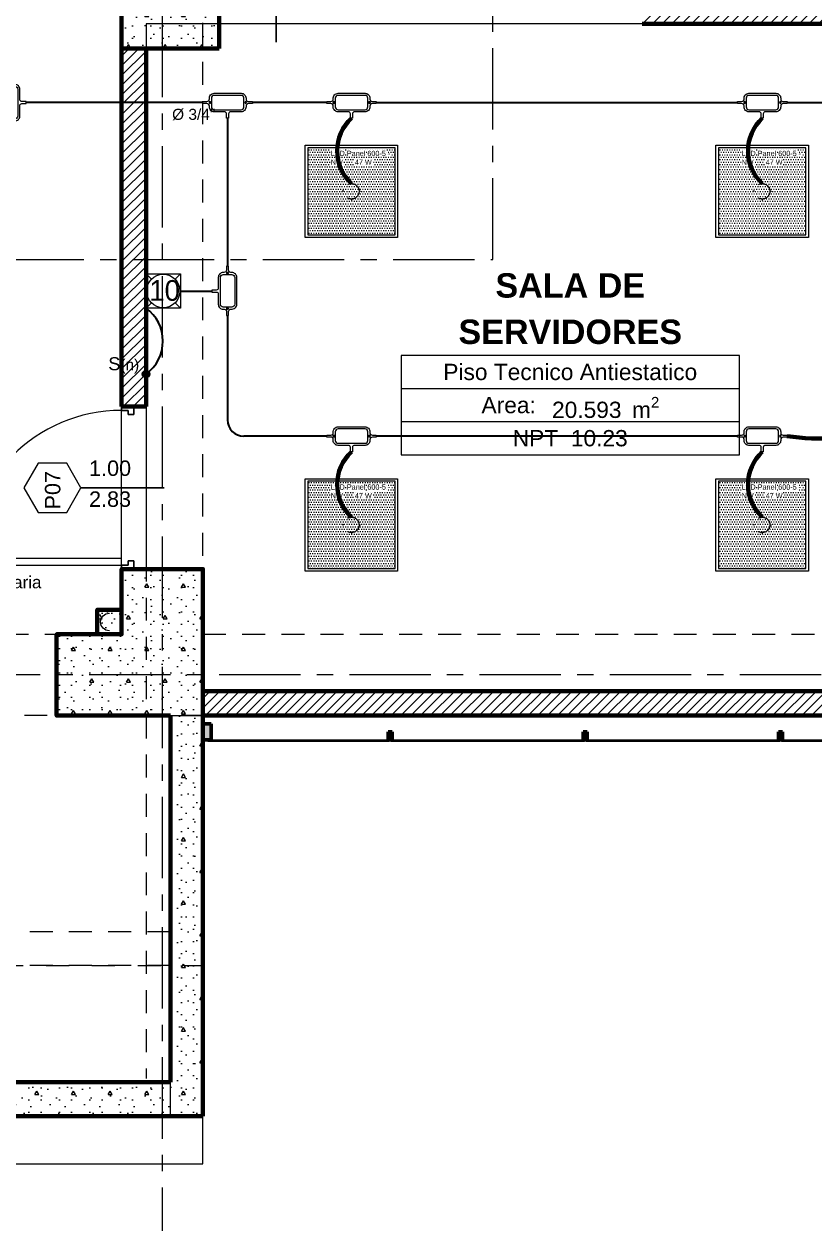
# Model space of a CAD drawing. Header units: inches. Extents: x -38 to 5698, y -33 to 92.
# Drawn here: x 228.47 to 233.33, y 4.08 to 11.45 of the extents above; entities that cross this region are included whole.
import ezdxf
from ezdxf.lldxf.tags import DXFTag

# ---------------------------------------------------------------- set-up
doc = ezdxf.new("R2010")
doc.units = ezdxf.units.IN
doc.header["$MEASUREMENT"] = 0
doc.set_wipeout_variables(frame=1)
for name, pattern in [('CONTINUA', [0]), ('DASHED', [0.75, 0.5, -0.25]), ('Hidden Line', [0.195611, 0.141111, -0.0545]), ('Línea Oculta', [0.195611, 0.141111, -0.0545]), ('Punto & Raya', [0.65, 0.5, -0.075, 0, -0.075]), ('Rayas', [0.282222, 0.141111, -0.141111]), ('Wipeout_Contour', [1, 0, -1])]:
    doc.linetypes.add(name, pattern=pattern)
for name, color, linetype, lineweight in [('00 IE CKTO TOMAS', 111, 'Rayas', 18), ('ALUMBRADO_CONDUIT', 30, 'CONDUIT1', 30), ('ALUMBRADO_PVC', 6, 'PVC1', 30), ('Bancas', 1, 'Continuous', 13), ('Cable Alumbrado', 150, 'Continuous', 30), ('CABLEADO EXT.', 3, 'PVCSUBT', 30), ('Luminarias', 5, 'Continuous', 20), ('Simb_Alumbrado', 140, 'CONTINUA', 30)]:
    doc.layers.add(name, color=color, linetype=linetype, lineweight=lineweight)
for name, color, linetype in [('02 _ ARQ _ ALB _ Ejes Generales', 7, 'Continuous'), ('02 _ ARQ _ ZON _ Espacio.3D', 7, 'Continuous'), ('08 _ STR _ EXT _ 06 Columnas', 7, 'Continuous'), ('08 _ STR _ EXT _ 07 Losa Aligerada', 7, 'Continuous'), ('08 _ STR _ EXT _ 08 Placas Inclinadas', 7, 'Continuous'), ('08 _ STR _ EXT _ 09 Vigas', 7, 'Continuous'), ('1TEXT', 8, 'Continuous'), ('Acabado - Muros', 7, 'Continuous'), ('Dibujo 2D - General', 7, 'Continuous'), ('Estructura - 04 MURO', 7, 'Continuous'), ('Estructura - Carga', 7, 'Continuous'), ('Marcador - Secciones', 251, 'Continuous'), ('MEP - HVAC', 7, 'Continuous'), ('Notas - Etiquetas', 251, 'Continuous')]:
    doc.layers.add(name, color=color, linetype=linetype)
doc.styles.add('Annotative', font='arial.ttf')
doc.styles.add('Arial', font='arial.ttf')
doc.styles.add('Estilo_Generado_1', font='swisseb.ttf')
doc.styles.add('Estilo_Generado_4', font='swisse.ttf')
doc.styles.add('Estilo_Generado_7', font='swisse.ttf')
doc.styles.add('{18b73a54-fa43-428c-adcb-c1c7bbdf2c84}', font='Simplex.shx')
tags = doc.linetypes.add('CONDUIT1', pattern='A,1,-0.19772,["con",{18b73a54-fa43-428c-adcb-c1c7bbdf2c84},S=0.2,R=0,X=0,Y=-0.065594],-0.593642', length=1.791362).pattern_tags.tags
tags[6] = DXFTag(74, 10)
tags = doc.linetypes.add('PVC1', pattern='A,1,-0.19772,["PVC",{18b73a54-fa43-428c-adcb-c1c7bbdf2c84},S=0.13,R=0,X=0,Y=-0.061851],-0.507647', length=1.705367).pattern_tags.tags
tags[6] = DXFTag(74, 10)
tags = doc.linetypes.add('PVCSUBT', pattern='A,0.6,-0.3,0.6,-0.075691,["PVC",Standard,S=0.2,R=0,X=0,Y=-0.093724],-0.621005', length=2.196696).pattern_tags.tags
tags[10] = DXFTag(74, 10)
pattern_1 = [(0, (185.00002, 3e-09), (0, 0.3897114), [0.024375, -0.200625]), (0, (185.11252, 0.19486), (0, 0.3897114), [0.024375, -0.200625]), (60, (185.00002, 3e-09), (-0.3375, 0.1948557), [0.024375, -0.200625]), (60, (185.22502, 3e-09), (-0.3375, 0.1948557), [0.024375, -0.200625]), (120, (185.0244, 3e-09), (0.3375, 0.1948557), [0.024375, -0.200625]), (120, (185.2494, 3e-09), (0.3375, 0.1948557), [0.024375, -0.200625]), (0, (185.00002, 0.0375), (0, 0.075), [0, -0.075, 0, -0.1125]), (45, (185.03752, 0.0375), (-0.05303301, 0.05303301), [0, -0.05625, 0, -0.09375])]
pattern_2 = [(45, (185.000023, 3e-09), (-0.030052038, 0.030052038), [])]

# ---------------------------------------------------------------- blocks, each defined once
blk = doc.blocks.new('*U270')
at = {"layer": 'Luminarias', "linetype": 'DASHED', "lineweight": 0, "ltscale": 0.05}
blk.add_lwpolyline([(0, -0.0045), (0, 0.0045)], dxfattribs=at)
blk = doc.blocks.new('*U271')
at = {"color": 0, "linetype": 'ByBlock', "lineweight": -2, "transparency": 16777216}
for p, rotation in [((-0.05, 0), 90), ((0, -0.05), 180), ((0.05, 0), 269.9999999999999)]:
    blk.add_blockref('*U270', p, dxfattribs=dict(at, rotation=rotation))
blk.add_blockref('*U270', (0, 0.05), dxfattribs=at)
blk = doc.blocks.new('PANEL LED 50W')
at = {"layer": 'Luminarias'}
h = blk.add_hatch(dxfattribs=at)
h.set_pattern_fill('DOTS', color=4, scale=0.009097)
h.set_pattern_definition([(0, (0, -2e-14), (0.0072206, 0.01444116), [0, -0.01444116])])
h.paths.add_polyline_path([(-0.2574, -0.2574), (0.2574, -0.2574), (0.2574, 0.2574), (-0.2574, 0.2574)])
h.paths.add_polyline_path([(-0.1296, 0.0974), (0.1849, 0.0974), (0.1849, 0.2469), (-0.1296, 0.2469)], flags=24)
at = {"layer": 'Luminarias', "color": 4, "lineweight": 0}
for points in [[(-0.2729, 0.2729), (0.2729, 0.2729), (0.2729, -0.2729), (-0.2729, -0.2729)], [(-0.2574, -0.2574), (0.2574, -0.2574), (0.2574, 0.2574), (-0.2574, 0.2574)]]:
    blk.add_lwpolyline(points, close=True, dxfattribs=at)
at = {"layer": 'Luminarias', "color": 4, "linetype": 'DASHED', "lineweight": 0, "ltscale": 0.01}
blk.add_circle((0, 0), 0.0455, dxfattribs=at)
at = {"color": 4}
blk.add_blockref('*U271', (0, 0), dxfattribs=at)
at = {"layer": 'Luminarias', "color": 4, "insert": (-0.1218, 0.2392), "char_height": 0.030929, "width": 0.382855, "attachment_point": 1}
blk.add_mtext('{\\Ftxt|c0;LED Panel 600-5 - NW      47 W}', dxfattribs=at)
blk = doc.blocks.new('lumin 47')
at = {"layer": 'ALUMBRADO_CONDUIT', "xscale": 1.041283452965173, "yscale": 1.041283452965173, "zscale": 1.041283452965173}
blk.add_blockref('PANEL LED 50W', (-76.251, 24.2433), dxfattribs=at)
blk = doc.blocks.new('oval t')
at = {"layer": 'Simb_Alumbrado', "lineweight": 13}
blk.add_lwpolyline([(0.0141, 0.0102, -0.414214), (0.0041, 0.0202), (0.0041, 0.0416), (-0.0056, 0.0416), (-0.0056, 0.0202, -0.414214), (-0.0156, 0.0102), (-0.0659, 0.0102, 0.414214), (-0.0899, -0.0138), (-0.0899, -0.0183, -0.414214), (-0.1019, -0.0303), (-0.1213, -0.0303), (-0.1213, -0.04), (-0.1016, -0.04, -0.451917), (-0.0897, -0.0535, 0.451917), (-0.0659, -0.0805), (0.0659, -0.0805, 0.414214), (0.0899, -0.0566), (0.0899, -0.0512, -0.398753), (0.1019, -0.0401), (0.1213, -0.0401), (0.1213, -0.0304), (0.1019, -0.0304, -0.368669), (0.0899, -0.0176), (0.0899, -0.0138, 0.414214), (0.0659, 0.0102), (0.0141, 0.0102)], format="xyb", dxfattribs=at)
blk.add_lwpolyline([(-0.0659, 0), (0.0659, 0, -0.414214), (0.0797, -0.0138), (0.0797, -0.0566, -0.414214), (0.0659, -0.0703), (-0.0659, -0.0703, -0.414214), (-0.0797, -0.0566), (-0.0797, -0.0138, -0.414214)], format="xyb", close=True, dxfattribs=at)
for points in [[(-0.0911, -0.0352), (-0.0828, -0.0352)], [(-0.0869, -0.031), (-0.0869, -0.0394)], [(0.0837, -0.0352), (0.0921, -0.0352)], [(0.0879, -0.031), (0.0879, -0.0394)]]:
    blk.add_lwpolyline(points, dxfattribs=at)
for centre in [(-0.0869, -0.0352), (0.0879, -0.0352)]:
    blk.add_circle(centre, 0.00419, dxfattribs=at)
blk = doc.blocks.new('100x100x80 adosado')
at = {"layer": 'Simb_Alumbrado', "lineweight": 13}
blk.add_lwpolyline([(-0.0768, 0.0788), (0.0194, 0.0788), (0.0194, -0.0174), (-0.0768, -0.0174)], close=True, dxfattribs=at)
at = {"layer": 'Simb_Alumbrado', "lineweight": 9}
for points in [[(-0.0768, 0.0788), (-0.0618, 0.0638)], [(0.0043, 0.0638), (0.0194, 0.0788)], [(-0.0768, -0.0174), (-0.0618, -0.0023)], [(0.0043, -0.0023), (0.0194, -0.0174)]]:
    blk.add_lwpolyline(points, dxfattribs=at)
blk.add_circle((-0.0287, 0.0307), 0.0467, dxfattribs=at)
at = {"layer": 'Simb_Alumbrado', "lineweight": 9, "insert": (-0.0677, 0.0612), "char_height": 0.05773, "attachment_point": 1}
blk.add_mtext_dynamic_manual_height_columns('10', width=0.119989, gutter_width=12.5, heights=[0], dxfattribs=at)
blk = doc.blocks.new('ii3t')
at = {"layer": 'Simb_Alumbrado', "lineweight": 5}
h = blk.add_hatch(color=3, dxfattribs=at)
edge = h.paths.add_edge_path()
edge.add_arc((0, 0), 0.0164, 0, 360)
blk.add_circle((0, 0), 0.0164, dxfattribs=at)

msp = doc.modelspace()

# ---------------------------------------------------------------- hatches: boundary and pattern name
at = {"layer": '08 _ STR _ EXT _ 08 Placas Inclinadas', "linetype": 'Continuous', "lineweight": 9}
h = msp.add_hatch(dxfattribs=at)
h.set_pattern_fill('HORMIGÓN_EN_MASA_0002', style=0, pattern_type=2)
h.set_pattern_definition(pattern_1)
h.paths.add_polyline_path([(229.37, 5.8707), (229.4996, 4.9463), (229.57, 4.9463), (229.57, 7.2), (229.37, 7.2)])
h = msp.add_hatch(dxfattribs=at)
h.set_pattern_fill('HORMIGÓN_EN_MASA_0002', style=0, pattern_type=2)
h.set_pattern_definition(pattern_1)
h.paths.add_polyline_path([(229.399, 5.6637), (229.37, 5.8707), (229.37, 5.6637)])
h = msp.add_hatch(dxfattribs=at)
h.set_pattern_fill('HORMIGÓN_EN_MASA_0002', style=0, pattern_type=2)
h.set_pattern_definition(pattern_1)
h.paths.add_polyline_path([(229.37, 4.9463), (229.4996, 4.9463), (229.399, 5.6637), (229.37, 5.6637)])
at = {"layer": 'Acabado - Muros', "linetype": 'Continuous', "lineweight": 0}
for points in [[(229.62, 7.15), (229.57, 7.15), (229.57, 7.05), (229.62, 7.05)], [(230.7075, 7.1), (230.7075, 7.05), (230.7325, 7.05), (230.7325, 7.1)], [(231.9075, 7.1), (231.9075, 7.05), (231.9325, 7.05), (231.9325, 7.1)], [(233.1075, 7.1), (233.1075, 7.05), (233.1325, 7.05), (233.1325, 7.1)]]:
    msp.add_hatch(color=254, dxfattribs=at).paths.add_polyline_path(points)
at = {"layer": 'Acabado - Muros', "linetype": 'Continuous', "lineweight": 9}
for points in [[(229.6, 7.04), (230.715, 7.04), (230.715, 7.05), (229.6, 7.05)], [(230.725, 7.04), (231.915, 7.04), (231.915, 7.05), (230.725, 7.05)], [(231.925, 7.04), (233.115, 7.04), (233.115, 7.05), (231.925, 7.05)], [(233.125, 7.04), (234.315, 7.04), (234.315, 7.05), (233.125, 7.05)]]:
    msp.add_hatch(color=250, dxfattribs=at).paths.add_polyline_path(points)
at = {"layer": 'Estructura - Carga', "linetype": 'Continuous', "lineweight": 13}
h = msp.add_hatch(dxfattribs=at)
h.set_pattern_fill('HORMIGÓN_ARMADO_0002', color=251, style=0, pattern_type=2)
h.set_pattern_definition([(0, (185.00002, 3e-09), (0, 0.3117692), [0.03, -0.15]), (0, (185.09002, 0.1559), (0, 0.3117692), [0.03, -0.15]), (60, (185.00002, 3e-09), (-0.27, 0.1558846), [0.03, -0.15]), (60, (185.18002, 3e-09), (-0.27, 0.1558846), [0.03, -0.15]), (120, (185.03002, 3e-09), (0.27, 0.1558846), [0.03, -0.15]), (120, (185.21002, 3e-09), (0.27, 0.1558846), [0.03, -0.15]), (0, (185.000023, 0.03), (0, 0.06), [0, -0.06, 0, -0.09]), (45, (185.030023, 0.03), (-0.04242641, 0.04242641), [0, -0.045, 0, -0.075])])
h.paths.add_polyline_path([(228.92, 7.7), (229.07, 7.7), (229.07, 7.85), (228.92, 7.85)])

# ---------------------------------------------------------------- linework, layer by layer
at = {"layer": '02 _ ARQ _ ALB _ Ejes Generales', "color": 251, "linetype": 'Punto & Raya', "lineweight": 13}
msp.add_line((240.57, 7.45), (189.8454, 7.45), dxfattribs=at)
at = {"layer": '02 _ ARQ _ ZON _ Espacio.3D', "color": 252, "linetype": 'Continuous', "lineweight": 13}
for p, q in [((232.8676, 9.4136), (230.7874, 9.4136)), ((230.7874, 9.4136), (230.7874, 8.8029)), ((232.8676, 8.8029), (232.8676, 9.4136)), ((230.7874, 9.21), (232.8676, 9.21)), ((230.7874, 9.0064), (232.8676, 9.0064)), ((230.7874, 8.8029), (232.8676, 8.8029))]:
    msp.add_line(p, q, dxfattribs=at)
at = {"layer": '02 _ ARQ _ ZON _ Espacio.3D', "color": 254, "linetype": 'Continuous', "lineweight": 0, "flags": 128}
for points in [[(228.3699, 4.9463), (229.37, 4.9463), (229.37, 7.2), (228.67, 7.2), (228.67, 7.7), (229.07, 7.7), (229.07, 16.9), (228.27, 16.9)], [(234.42, 8.35), (234.27, 8.35), (234.2699, 11.45), (229.22, 11.45), (229.22, 8.1), (229.57, 8.1), (229.57, 7.35), (234.42, 7.35)]]:
    msp.add_lwpolyline(points, dxfattribs=at)
at = {"layer": '08 _ STR _ EXT _ 07 Losa Aligerada', "color": 254, "linetype": 'Rayas', "lineweight": 18, "flags": 128}
msp.add_lwpolyline([(193.22, 11.97, 1.049431), (198.7936, 6.3), (209.6002, 6.3), (209.6002, 6.2005), (214.7981, 6.2005), (214.7981, 7.2), (222.07, 7.2), (222.07, 5.6637), (223.2699, 5.6637), (223.2699, 4.2), (228.3699, 4.2), (228.3699, 5.6637), (229.57, 5.6637), (229.57, 7.2), (236.57, 7.2), (236.57, 14.9999), (236.57, 15.1499), (236.5699, 15.1499), (236.5699, 15.7999), (236.57, 15.7999), (236.57, 20.35), (231.67, 20.35), (231.67, 22.35), (231.67, 22.6), (231.67, 24.5), (231.67, 24.75), (231.67, 26.75), (236.57, 26.75), (236.57, 39.9), (228.67, 39.9), (223.5529, 39.9), (223.5529, 40.9), (218.9324, 40.9), (218.9324, 39.9), (208.37, 39.9), (208.37, 41.4352), (207.42, 41.4352), (207.42, 42.9), (202.22, 42.9), (202.22, 41.4352), (201.2699, 41.4352), (201.2699, 39.9), (196.27, 39.9), (196.27, 41.1), (192.87, 41.1), (192.87, 37.7), (194.07, 37.7), (194.07, 33.9), (193.17, 33.9), (193.17, 21.2663), (193.22, 21.2663)], format="xyb", close=True, dxfattribs=at)
at = {"layer": '08 _ STR _ EXT _ 07 Losa Aligerada', "color": 254, "linetype": 'Continuous', "lineweight": 18, "flags": 128}
msp.add_lwpolyline([(228.3699, 4.4445), (229.37, 4.4445), (229.37, 7.2), (236.57, 7.2), (236.57, 15.1499), (236.5699, 15.1499), (236.5699, 15.7999), (236.57, 15.7999), (236.57, 20.35), (231.67, 20.35), (231.67, 22.35), (231.67, 22.6), (231.67, 24.5), (231.67, 24.75), (231.67, 26.75), (236.57, 26.75), (236.57, 39.9)], dxfattribs=at)
msp.add_lwpolyline([(229.57, 7.35), (234.2716, 7.35), (234.2716, 11.45), (229.22, 11.45), (229.22, 8.1), (229.57, 8.1)], close=True, dxfattribs=at)
at = {"layer": '08 _ STR _ EXT _ 08 Placas Inclinadas', "color": 7, "linetype": 'Continuous', "lineweight": 80}
for q in [(229.37, 7.2), (228.3699, 4.9463)]:
    msp.add_line((229.37, 4.9463), q, dxfattribs=at)
at = {"layer": '08 _ STR _ EXT _ 08 Placas Inclinadas', "color": 251, "linetype": 'Línea Oculta', "lineweight": 13}
msp.add_line((229.37, 5.6637), (228.3699, 5.6637), dxfattribs=at)
at = {"layer": '08 _ STR _ EXT _ 08 Placas Inclinadas', "color": 251, "linetype": 'Línea Oculta', "lineweight": 13, "flags": 128}
msp.add_lwpolyline([(229.37, 5.8707), (228.3699, 5.8707)], dxfattribs=at)
at = {"layer": '08 _ STR _ EXT _ 09 Vigas', "color": 251, "linetype": 'Hidden Line', "lineweight": 13}
for p, q in [((229.57, 7.7), (229.57, 16.9)), ((222.57, 7.7), (229.07, 7.7)), ((229.57, 7.7), (236.07, 7.7))]:
    msp.add_line(p, q, dxfattribs=at)
at = {"layer": 'Acabado - Muros', "color": 7, "linetype": 'Continuous', "lineweight": 60}
for p, q in [((229.57, 7.15), (229.57, 7.05)), ((229.62, 7.15), (229.57, 7.15)), ((229.62, 7.15), (229.62, 7.05)), ((230.7075, 7.1), (230.7075, 7.05)), ((230.7325, 7.1), (230.7075, 7.1)), ((230.7325, 7.1), (230.7325, 7.05)), ((231.9075, 7.1), (231.9075, 7.05)), ((231.9325, 7.1), (231.9075, 7.1)), ((231.9325, 7.1), (231.9325, 7.05)), ((233.1075, 7.1), (233.1075, 7.05)), ((233.1325, 7.1), (233.1075, 7.1)), ((233.1325, 7.1), (233.1325, 7.05)), ((229.62, 7.05), (229.57, 7.05)), ((230.7325, 7.05), (230.7075, 7.05)), ((231.9325, 7.05), (231.9075, 7.05)), ((233.1325, 7.05), (233.1075, 7.05))]:
    msp.add_line(p, q, dxfattribs=at)
at = {"layer": 'Acabado - Muros', "color": 7, "linetype": 'Continuous', "lineweight": 13, "flags": 128}
for points in [[(229.6, 7.04), (229.6, 7.05), (230.715, 7.05), (230.715, 7.04)], [(230.725, 7.04), (230.725, 7.05), (231.915, 7.05), (231.915, 7.04)], [(231.925, 7.04), (231.925, 7.05), (233.115, 7.05), (233.115, 7.04)], [(233.125, 7.04), (233.125, 7.05), (234.315, 7.05), (234.315, 7.04)]]:
    msp.add_lwpolyline(points, close=True, dxfattribs=at)
at = {"layer": 'ALUMBRADO_CONDUIT', "color": 30, "lineweight": 30, "ltscale": 0.4, "true_color": 0xf26722}
for p, q in [((230.3314, 10.9673), (229.8742, 10.9673)), ((230.6356, 10.9674), (232.8564, 10.9673)), ((233.1606, 10.9674), (234.5317, 10.9674)), ((229.7211, 10.8711), (229.7211, 9.9621)), ((229.4316, 9.809), (229.6248, 9.809)), ((229.7211, 9.6579), (229.7211, 9.0173)), ((230.3314, 8.9173), (229.8211, 8.9173)), ((232.8564, 8.9173), (230.6356, 8.9173))]:
    msp.add_line(p, q, dxfattribs=at)
msp.add_arc((229.8211, 9.0173), 0.1, 180, 270, dxfattribs=at)
at = {"layer": 'CABLEADO EXT.', "color": 3, "lineweight": 80}
for centre, radius, start, end in [((230.6698, 10.67), 0.2747, 132.972, 227.028), ((233.1948, 10.67), 0.2747, 132.972, 227.028), ((233.3695, 10.323), 1.4211, 261.54649, 309.40665), ((230.6698, 8.62), 0.2747, 132.972, 227.028), ((233.1948, 8.62), 0.2747, 132.972, 227.028)]:
    msp.add_arc(centre, radius, start, end, dxfattribs=at)
at = {"layer": 'Estructura - 04 MURO', "color": 152, "linetype": 'Continuous', "lineweight": 25}
for p, q in [((230.02, 11.95), (230.02, 11.3375)), ((228.82, 8.6), (229.3325, 8.6))]:
    msp.add_line(p, q, dxfattribs=at)
at = {"layer": 'Estructura - 04 MURO', "color": 165, "linetype": 'Continuous', "lineweight": 25}
for p, q in [((229.145, 9.05), (229.11, 9.05)), ((229.07, 8.1), (229.07, 8.125)), ((229.07, 8.125), (229.11, 8.125)), ((229.11, 8.125), (229.11, 8.15)), ((229.11, 8.15), (229.145, 8.15)), ((229.145, 8.15), (229.145, 8.1)), ((229.145, 8.1), (229.07, 8.1))]:
    msp.add_line(p, q, dxfattribs=at)
at = {"layer": 'Estructura - 04 MURO', "color": 165, "linetype": 'Continuous', "lineweight": 15}
for p, q in [((229.07, 8.165), (228.12, 8.165)), ((228.12, 8.125), (229.07, 8.125)), ((229.07, 8.125), (229.07, 8.165))]:
    msp.add_line(p, q, dxfattribs=at)
at = {"layer": 'Estructura - 04 MURO', "color": 7, "linetype": 'Continuous', "lineweight": 80}
msp.add_line((229.07, 8.1), (229.22, 8.1), dxfattribs=at)
at = {"layer": 'Estructura - 04 MURO', "color": 251, "linetype": 'Continuous', "lineweight": 13, "flags": 128}
msp.add_lwpolyline([(228.47, 8.6), (228.5575, 8.4484), (228.7325, 8.4484), (228.82, 8.6), (228.7325, 8.7516), (228.5575, 8.7516)], close=True, dxfattribs=at)
at = {"layer": 'Estructura - Carga', "color": 7, "linetype": 'Continuous', "lineweight": 80, "flags": 128}
msp.add_lwpolyline([(228.92, 7.7), (229.07, 7.7), (229.07, 7.85), (228.92, 7.85)], close=True, dxfattribs=at)
at = {"layer": 'Marcador - Secciones', "color": 251, "linetype": 'Punto & Raya', "lineweight": 13}
msp.add_line((231.3507, 10.0018), (231.3507, 17.4928), dxfattribs=at)
at = {"layer": 'MEP - HVAC', "color": 7, "linetype": 'Continuous', "lineweight": 13, "flags": 128}
msp.add_lwpolyline([(228.995, 7.721, -1), (228.995, 7.829, -1)], format="xyb", dxfattribs=at)

# ---------------------------------------------------------------- block references
for p in [(306.7335, -13.8216), (309.2585, -13.8216), (306.7335, -15.8716), (309.2585, -15.8716)]:
    msp.add_blockref('lumin 47', p)
at = {"layer": 'Bancas', "color": 252, "true_color": 0x939598, "yscale": 1.253906979044094, "zscale": 1.253906979044094}
for p, xscale, rotation in [((228.4315, 10.9663), 1.253906979044094, 270), ((229.7221, 10.9232), -1.253906979044094, 180), ((230.4835, 10.9232), -1.253906979044094, 180), ((233.0085, 10.9232), -1.253906979044094, 180), ((229.677, 9.81), 1.253906979044094, 90), ((230.4835, 8.8732), -1.253906979044094, 180), ((233.0085, 8.8732), -1.253906979044094, 180)]:
    msp.add_blockref('oval t', p, dxfattribs=dict(at, xscale=xscale, rotation=rotation))

# ---------------------------------------------------------------- texts
at = {"layer": '02 _ ARQ _ ZON _ Espacio.3D', "color": 252, "lineweight": 25, "attachment_point": 2}
for s, insert, char_height, style in [('\\A1;{\\pqc;\\pt0;\\fSwis721 Ex BT|b1|i0|c0|p34;SALA DE}', (231.8275, 9.9185), 0.15, 'Estilo_Generado_1'), ('\\A1;{\\pqc;\\pt0;\\fSwis721 Ex BT|b1|i0|c0|p34;SERVIDORES}', (231.8275, 9.6335), 0.15, 'Estilo_Generado_1'), ('\\A1;{\\pqc;\\pt0;\\fSwis721 Ex BT|b0|i0|c238|p34;Piso Tecnico Antiestatico}', (231.8275, 9.3618), 0.1, 'Estilo_Generado_7'), ('\\A1;{\\pqc;\\pt0;\\fSwis721 Ex BT|b0|i0|c238|p34;Area: }', (231.449, 9.1582), 0.1, 'Estilo_Generado_7'), ('\\A1;{\\pqc;\\pt0,0.3;\\fSwis721 Ex BT|b0|i0|c238|p34;20.593\\fSwis721 Ex BT|b0|i0|c238|p34;\\A1{\\H.66x;\\S^  ;}\\fSwis721 Ex BT|b0|i0|c238|p34; m\\fSwis721 Ex BT|b0|i0|c238|p34;\\A1{\\H.66x;\\S2^  ;}}', (232.0451, 9.1582), 0.1, 'Estilo_Generado_7'), ('\\A1;{\\pqc;\\pt0;\\fSwis721 Ex BT|b0|i0|c238|p34;NPT  10.23}', (231.8275, 8.9547), 0.1, 'Estilo_Generado_7')]:
    msp.add_mtext(s, dxfattribs=dict(at, insert=insert, char_height=char_height, style=style))
at = {"layer": '1TEXT', "color": 50, "linetype": 'Continuous', "style": 'Arial'}
msp.add_text('%%C 3/4"', height=0.06788, rotation=0, dxfattribs=at).set_placement((229.3805, 10.8607))
at = {"layer": 'Estructura - 04 MURO', "color": 251, "lineweight": 25, "char_height": 0.095, "attachment_point": 7, "style": 'Estilo_Generado_4'}
for s, insert in [('\\A1;{\\pql;\\pt0;\\fSwis721 Ex BT|b0|i0|c0|p34;1.00\\fSwis721 Ex BT|b0|i0|c0|p34;\\A1{\\H.66x;\\S^  ;}\\fSwis721 Ex BT|b0|i0|c0|p34;\\fSwis721 Ex BT|b0|i0|c0|p34;}', (228.87, 8.645)), ('\\A1;{\\pql;\\pt0;\\fSwis721 Ex BT|b0|i0|c0|p34;2.83\\fSwis721 Ex BT|b0|i0|c0|p34;\\A1{\\H.66x;\\S^  ;}\\fSwis721 Ex BT|b0|i0|c0|p34;\\fSwis721 Ex BT|b0|i0|c0|p34;}', (228.87, 8.455))]:
    msp.add_mtext(s, dxfattribs=dict(at, insert=insert))
at = {"layer": 'Estructura - 04 MURO', "color": 251, "lineweight": 25, "insert": (228.695, 8.4667), "char_height": 0.095, "attachment_point": 7, "rotation": 90, "style": 'Estilo_Generado_4'}
msp.add_mtext('\\A1;{\\pql;\\pt0;\\fSwis721 Ex BT|b0|i0|c0|p34;P07\\fSwis721 Ex BT|b0|i0|c0|p34;\\fSwis721 Ex BT|b0|i0|c0|p34;\\fSwis721 Ex BT|b0|i0|c0|p34;}', dxfattribs=at)
at = {"layer": 'Notas - Etiquetas', "color": 8, "linetype": 'Continuous', "lineweight": 35, "insert": (227.7157, 8.0193), "char_height": 0.075, "attachment_point": 4, "style": 'Estilo_Generado_4'}
msp.add_mtext('\\A1;{\\pql;\\fSwis721 Ex BT|b0|i0|c0|p34;Columna Sanitaria}', dxfattribs=at)

# ---------------------------------------------------------------- next in the draw order: wipeouts: each hides what was drawn before it
at = {"color": 254, "linetype": 'Wipeout_Contour', "lineweight": 0, "ltscale": 4957.543889}
msp.add_wipeout([(229.57, 4.7392), (229.5287, 4.7392), (229.57, 4.4445)], dxfattribs=at).dxf.layer = '08 _ STR _ EXT _ 08 Placas Inclinadas'
at = {"color": 254, "linetype": 'Wipeout_Contour', "lineweight": 0, "ltscale": 6629.114086}
msp.add_wipeout([(232.27, 11.7), (232.27, 11.45), (235.97, 11.45), (235.97, 11.7)], dxfattribs=at).dxf.layer = 'Estructura - 04 MURO'
at = {"color": 254, "linetype": 'Wipeout_Contour', "lineweight": 0, "ltscale": 6609.179803}
msp.add_wipeout([(229.07, 11.3), (229.07, 9.1), (229.22, 9.1), (229.22, 11.3)], dxfattribs=at).dxf.layer = 'Estructura - 04 MURO'

# ---------------------------------------------------------------- next in the draw order: hatches: boundary and pattern name
at = {"layer": '08 _ STR _ EXT _ 06 Columnas', "linetype": 'Continuous', "lineweight": 9}
h = msp.add_hatch(dxfattribs=at)
h.set_pattern_fill('HORMIGÓN_EN_MASA_0002', style=0, pattern_type=2)
h.set_pattern_definition(pattern_1)
h.paths.add_polyline_path([(229.67, 11.3), (229.67, 11.7), (229.07, 11.7), (229.07, 11.3)])
at = {"layer": '08 _ STR _ EXT _ 08 Placas Inclinadas', "linetype": 'Continuous', "lineweight": 9}
h = msp.add_hatch(dxfattribs=at)
h.set_pattern_fill('HORMIGÓN_EN_MASA_0002', style=0, pattern_type=2)
h.set_pattern_definition(pattern_1)
h.paths.add_polyline_path([(229.4996, 4.9463), (229.5287, 4.7392), (229.57, 4.7392), (229.57, 4.9463)])
at = {"layer": 'Estructura - 04 MURO', "linetype": 'Continuous', "lineweight": 5}
h = msp.add_hatch(dxfattribs=at)
h.set_pattern_fill('LADRILLO_COMÚN_0002', color=252, style=0, pattern_type=2)
h.set_pattern_definition(pattern_2)
h.paths.add_polyline_path([(232.27, 11.7), (232.27, 11.45), (235.97, 11.45), (235.97, 11.7)])
h = msp.add_hatch(dxfattribs=at)
h.set_pattern_fill('LADRILLO_COMÚN_0002', color=252, style=0, pattern_type=2)
h.set_pattern_definition(pattern_2)
h.paths.add_polyline_path([(229.07, 11.3), (229.07, 9.1), (229.22, 9.1), (229.22, 11.3)])

# ---------------------------------------------------------------- next in the draw order: linework, layer by layer
at = {"layer": '08 _ STR _ EXT _ 06 Columnas', "color": 7, "linetype": 'Continuous', "lineweight": 80, "flags": 128}
msp.add_lwpolyline([(229.67, 11.3), (229.67, 11.7), (229.07, 11.7), (229.07, 11.3)], close=True, dxfattribs=at)
at = {"layer": '08 _ STR _ EXT _ 09 Vigas', "color": 251, "linetype": 'Hidden Line', "lineweight": 13}
msp.add_line((229.07, 7.7), (229.07, 16.9), dxfattribs=at)
at = {"layer": 'ALUMBRADO_CONDUIT', "color": 30, "lineweight": 30, "ltscale": 0.4, "true_color": 0xf26722}
msp.add_line((229.57, 10.9673), (228.4837, 10.9673), dxfattribs=at)
at = {"layer": 'ALUMBRADO_PVC', "linetype": 'PVC1', "ltscale": 0.4}
msp.add_arc((229.0756, 9.501), 0.2484, 305.53929, 54.47389, dxfattribs=at)
at = {"layer": 'Dibujo 2D - General', "color": 7, "linetype": 'Hidden Line', "lineweight": 13}
msp.add_lwpolyline([(229.22, 11.3), (229.22, 4.9691)], dxfattribs=at)
at = {"layer": 'Estructura - 04 MURO', "color": 165, "linetype": 'Continuous', "lineweight": 25}
for p, q in [((229.07, 9.075), (229.07, 9.1)), ((229.07, 9.1), (229.145, 9.1)), ((229.11, 9.075), (229.07, 9.075)), ((229.11, 9.05), (229.11, 9.075)), ((229.145, 9.1), (229.145, 9.05))]:
    msp.add_line(p, q, dxfattribs=at)
at = {"layer": 'Estructura - 04 MURO', "color": 7, "linetype": 'Continuous', "lineweight": 80}
msp.add_line((229.07, 9.1), (229.22, 9.1), dxfattribs=at)
at = {"layer": 'Estructura - 04 MURO', "color": 7, "linetype": 'Continuous', "lineweight": 80, "flags": 128}
for points in [[(232.27, 11.45), (234.27, 11.45)], [(229.07, 11.3), (229.07, 9.1)], [(229.22, 9.1), (229.22, 11.3)]]:
    msp.add_lwpolyline(points, dxfattribs=at)
at = {"layer": 'Estructura - 04 MURO', "color": 175, "linetype": 'Continuous', "lineweight": 15}
msp.add_arc((229.07, 8.125), 0.95, 90, 180, dxfattribs=at)
at = {"layer": 'Marcador - Secciones', "color": 251, "linetype": 'Punto & Raya', "lineweight": 13}
msp.add_line((189.9384, 10.0018), (231.3507, 10.0018), dxfattribs=at)

# ---------------------------------------------------------------- next in the draw order: block references
at = {"layer": 'ALUMBRADO_CONDUIT', "linetype": 'PVC1', "lineweight": 35, "xscale": 2.199856799627834, "yscale": 2.199856799627834, "zscale": 2.199856799627834}
msp.add_blockref('100x100x80 adosado', (229.389, 9.7414), dxfattribs=at)
at = {"layer": 'Cable Alumbrado', "lineweight": 0, "xscale": 1.404578189384958, "yscale": 1.404578189384958, "zscale": 1.404578189384958}
msp.add_blockref('ii3t', (229.22, 9.2988), dxfattribs=at)

# ---------------------------------------------------------------- next in the draw order: texts
at = {"layer": '00 IE CKTO TOMAS', "insert": (228.9883, 9.3019), "char_height": 0.08, "width": 0.768045, "attachment_point": 7, "style": 'Annotative'}
msp.add_mtext('S{\\H0.84375x;(n)}', dxfattribs=at)

# ---------------------------------------------------------------- next in the draw order: wipeouts: each hides what was drawn before it
at = {"color": 254, "linetype": 'Wipeout_Contour', "lineweight": 0, "ltscale": 6608.370866}
msp.add_wipeout([(228.3699, 4.4445), (229.57, 4.4445), (229.5287, 4.7392), (228.3699, 4.7392)], dxfattribs=at).dxf.layer = '08 _ STR _ EXT _ 08 Placas Inclinadas'

# ---------------------------------------------------------------- next in the draw order: hatches: boundary and pattern name
at = {"layer": '08 _ STR _ EXT _ 08 Placas Inclinadas', "linetype": 'Continuous', "lineweight": 9}
h = msp.add_hatch(dxfattribs=at)
h.set_pattern_fill('HORMIGÓN_EN_MASA_0002', style=0, pattern_type=2)
h.set_pattern_definition(pattern_1)
h.paths.add_polyline_path([(229.37, 4.9463), (228.3699, 4.9463), (228.3699, 4.7392), (229.37, 4.7392)])
h = msp.add_hatch(dxfattribs=at)
h.set_pattern_fill('HORMIGÓN_EN_MASA_0002', style=0, pattern_type=2)
h.set_pattern_definition(pattern_1)
h.paths.add_polyline_path([(229.37, 4.7392), (229.5287, 4.7392), (229.4996, 4.9463), (229.37, 4.9463)])

# ---------------------------------------------------------------- next in the draw order: linework, layer by layer
at = {"layer": '02 _ ARQ _ ALB _ Ejes Generales', "color": 251, "linetype": 'Punto & Raya', "lineweight": 13}
msp.add_line((229.32, 45.9), (229.32, 2.05), dxfattribs=at)
at = {"layer": '08 _ STR _ EXT _ 08 Placas Inclinadas', "color": 7, "linetype": 'Continuous', "lineweight": 80}
msp.add_line((228.3699, 4.7392), (229.57, 4.7392), dxfattribs=at)
at = {"layer": '08 _ STR _ EXT _ 08 Placas Inclinadas', "color": 7, "linetype": 'Continuous', "lineweight": 80, "flags": 128}
msp.add_lwpolyline([(229.57, 4.7392), (229.57, 7.2)], dxfattribs=at)
at = {"layer": '08 _ STR _ EXT _ 08 Placas Inclinadas', "color": 7, "linetype": 'Continuous', "lineweight": 13, "flags": 128}
for points in [[(229.57, 4.4445), (229.57, 4.7392)], [(228.3699, 4.4445), (229.57, 4.4445)]]:
    msp.add_lwpolyline(points, dxfattribs=at)

# ---------------------------------------------------------------- next in the draw order: wipeouts: each hides what was drawn before it
at = {"color": 254, "linetype": 'Wipeout_Contour', "lineweight": 0, "ltscale": 6623.016331}
msp.add_wipeout([(229.57, 7.2), (235.67, 7.2), (235.67, 7.35), (229.57, 7.35)], dxfattribs=at).dxf.layer = 'Estructura - 04 MURO'

# ---------------------------------------------------------------- next in the draw order: hatches: boundary and pattern name
at = {"layer": '08 _ STR _ EXT _ 06 Columnas', "linetype": 'Continuous', "lineweight": 9}
h = msp.add_hatch(dxfattribs=at)
h.set_pattern_fill('HORMIGÓN_EN_MASA_0002', style=0, pattern_type=2)
h.set_pattern_definition(pattern_1)
h.paths.add_polyline_path([(229.07, 7.7), (228.67, 7.7), (228.67, 7.2), (229.37, 7.2), (229.37, 7.35), (229.57, 7.35), (229.57, 8.1), (229.07, 8.1)])
h = msp.add_hatch(dxfattribs=at)
h.set_pattern_fill('HORMIGÓN_EN_MASA_0002', style=0, pattern_type=2)
h.set_pattern_definition(pattern_1)
h.paths.add_polyline_path([(229.57, 7.2), (229.37, 7.35), (229.37, 7.2)])
h = msp.add_hatch(dxfattribs=at)
h.set_pattern_fill('HORMIGÓN_EN_MASA_0002', style=0, pattern_type=2)
h.set_pattern_definition(pattern_1)
h.paths.add_polyline_path([(229.37, 7.35), (229.57, 7.2), (229.57, 7.35)])
at = {"layer": 'Estructura - 04 MURO', "linetype": 'Continuous', "lineweight": 5}
h = msp.add_hatch(dxfattribs=at)
h.set_pattern_fill('LADRILLO_COMÚN_0002', color=252, style=0, pattern_type=2)
h.set_pattern_definition(pattern_2)
h.paths.add_polyline_path([(229.57, 7.2), (235.67, 7.2), (235.67, 7.35), (229.57, 7.35)])

# ---------------------------------------------------------------- next in the draw order: linework, layer by layer
at = {"layer": '08 _ STR _ EXT _ 06 Columnas', "color": 7, "linetype": 'Continuous', "lineweight": 80, "flags": 128}
for points in [[(229.57, 7.35), (229.57, 8.1), (229.07, 8.1), (229.07, 7.7), (228.67, 7.7), (228.67, 7.2), (229.37, 7.2)], [(229.57, 7.2), (229.57, 7.35)]]:
    msp.add_lwpolyline(points, dxfattribs=at)
at = {"layer": '08 _ STR _ EXT _ 09 Vigas', "color": 251, "linetype": 'Hidden Line', "lineweight": 13}
msp.add_line((236.57, 7.2), (194.07, 7.2), dxfattribs=at)
at = {"layer": 'Estructura - 04 MURO', "color": 7, "linetype": 'Continuous', "lineweight": 80}
msp.add_line((235.67, 7.35), (229.57, 7.35), dxfattribs=at)
at = {"layer": 'Estructura - 04 MURO', "color": 7, "linetype": 'Continuous', "lineweight": 80, "flags": 128}
msp.add_lwpolyline([(229.57, 7.2), (235.67, 7.2)], dxfattribs=at)

doc.saveas('drawing.dxf')
